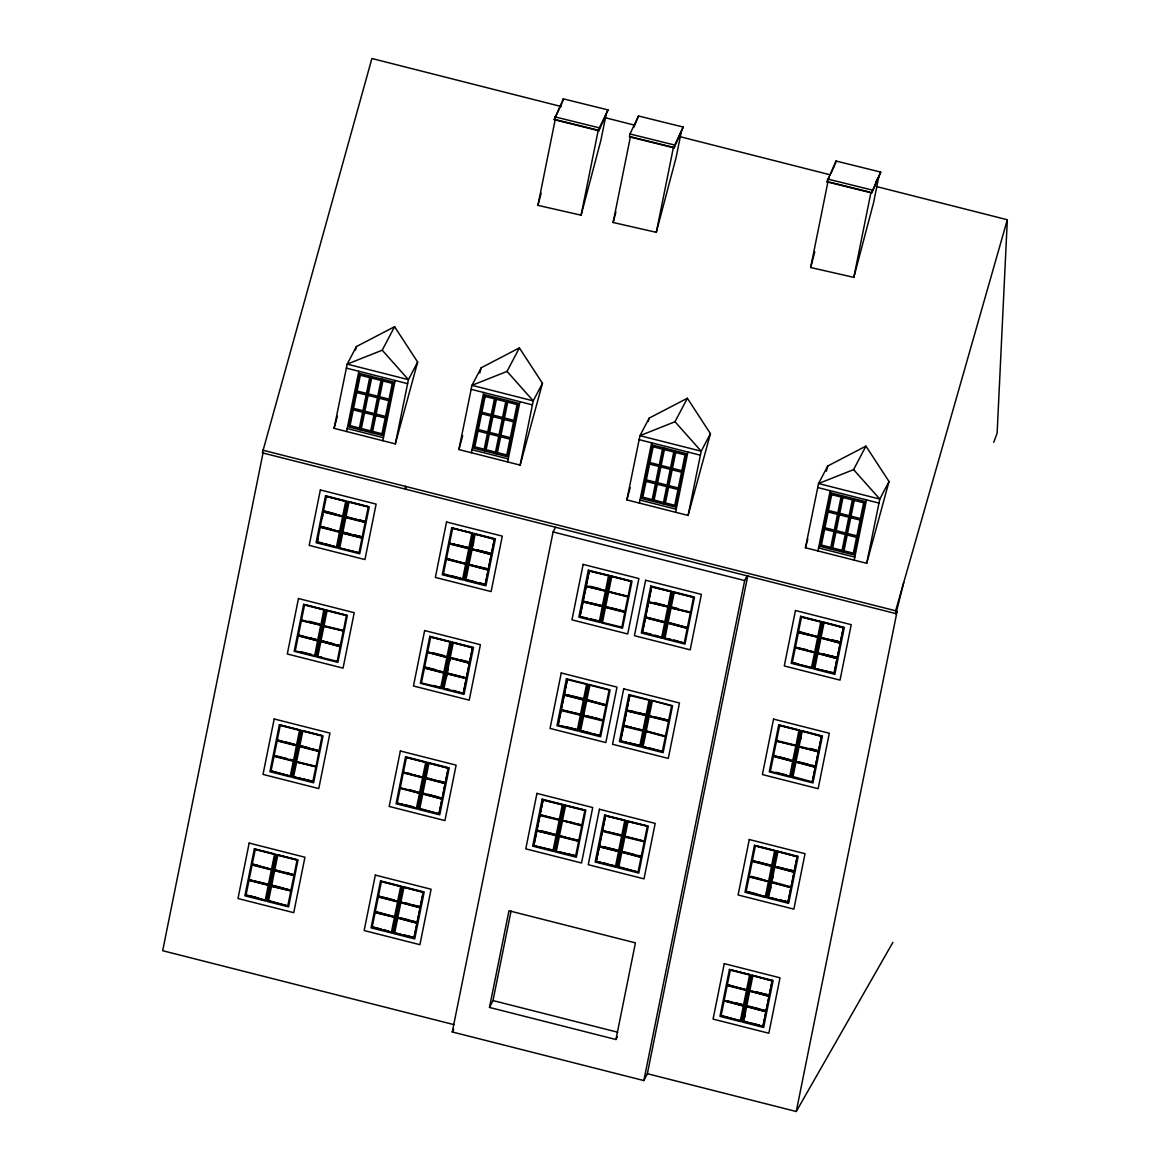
<?xml version="1.0" encoding="UTF-8"?>
<svg xmlns="http://www.w3.org/2000/svg" width="1170" height="1170" viewBox="0 0 1170 1170"><rect width="100%" height="100%" fill="white"/><g stroke="black" fill="none" stroke-linecap="round" stroke-linejoin="round"><path stroke-width="1.5" d="M876.345 186.513L1007.326 219.755L997.132 433.149L993.725 442.333M561.293 106.558L371.899 58.5L262.387 452.848L895.971 613.65L903.723 582.499M263.133 452.497L162.674 950.713L454.033 1024.657M245.949 895.401L249.005 880.44L268.296 885.339L265.224 900.286L246.212 894.889M249.049 879.957L252.12 865.01L271.411 869.895L268.339 884.856L249.049 879.957L256.332 881.229M252.164 864.528L255.236 849.566L274.526 854.466L271.455 869.412L252.427 864.001M270.972 771.293L274.029 756.332L293.319 761.231L290.248 776.193L271.235 770.781M293.451 760.573L274.072 755.849L277.144 740.903L296.434 745.787L293.626 760.237L290.116 759.345M277.188 740.42L280.259 725.458L299.549 730.358L296.478 745.305L277.451 739.908M314.628 655.58L295.249 650.856L298.321 635.91L317.596 640.794L314.803 655.244M298.365 635.427L301.436 620.466L320.712 625.365L317.64 640.312L298.628 634.915M317.143 542.28L320.214 527.319L339.49 532.218L336.433 547.165L317.143 542.28L318.064 538.478M320.258 526.836L323.329 511.89L342.605 516.774L339.534 531.736L320.522 526.324M323.373 511.407L326.445 496.446L345.72 501.345L342.649 516.292L323.637 510.895M322.174 518.12L322.832 514.829M268.471 901.119L271.542 886.158L290.833 891.057L287.761 906.004L268.749 900.607M274.701 870.246L277.773 855.285L297.063 860.184L293.992 875.131L274.965 869.734M313.048 781.384L293.509 777.012L296.741 761.714M315.988 766.292L296.61 761.568L299.681 746.621L318.971 751.506L316.163 765.955M299.725 746.138L302.796 731.177L322.086 736.076L319.015 751.023L299.988 745.626M337.15 661.299L317.787 656.575L320.858 641.628L340.134 646.513L337.326 660.962M320.902 641.145L323.973 626.184L343.249 631.083L340.177 646.03L321.165 640.634M339.68 547.999L342.752 533.037L362.027 537.937L358.956 552.898L339.68 547.999L359.044 552.723M345.911 517.125L348.967 502.164L368.257 507.063L365.186 522.01L346.174 516.613M271.849 885.163L290.877 890.575L293.948 875.613L274.658 870.729L271.455 886.333L291.008 890.706M312.785 781.911L315.856 766.95L296.566 762.05L316.032 766.599M362.071 537.454L365.142 522.493L345.867 517.608L342.795 532.555L362.334 536.942M372.118 927.415L375.175 912.454L394.466 917.353L391.394 932.314L372.382 926.903M378.334 896.542L381.405 881.58L400.696 886.48L397.624 901.441L378.597 896.03M397.142 803.307L400.213 788.361L419.489 793.245L416.418 808.207L397.142 803.307L402.655 804.126M419.62 792.602L400.242 787.878L406.429 757.473L425.719 762.372L422.648 777.333L403.358 772.434L410.641 773.706M440.797 687.609L421.419 682.885L424.491 667.924L443.766 672.823L440.71 687.77L433.953 685.474M447.013 656.721L427.65 651.997L430.721 637.05L449.997 641.935L446.925 656.896M446.428 558.865L449.499 543.904L468.775 548.803L465.704 563.75L446.691 558.353M458.567 545.132L469.082 547.809L449.543 543.421L452.615 528.46L472.066 533.023M554.2 119.676L563.297 98.85L608.02 109.921L598.923 130.748L554.2 119.676L561.936 103.34M375.482 911.459L394.509 916.87L397.581 901.924L378.29 897.024L375.087 912.629L394.641 917.017M462.603 579.194L465.66 564.232L446.384 559.348L443.313 574.294L462.603 579.194L443.576 573.783M468.819 548.321L471.89 533.359L452.79 528.123M606.075 114.616L600.883 140.341L581.095 215.192L537.922 205.35L555.223 119.545L598.236 130.192L608.02 109.921M403.679 934.845L414.195 937.521L394.656 933.133L397.712 918.187L417.003 923.071L414.019 937.857L394.743 932.958M417.31 922.077L397.756 917.704L400.827 902.743L420.118 907.642L417.134 922.428L397.844 917.529M408.154 903.532L400.871 902.26L420.249 906.984L423.233 892.198L403.942 887.299L400.871 902.26L420.425 906.648M422.779 793.596L425.851 778.635L445.141 783.534L442.158 798.32L423.043 793.084M425.982 777.977L445.273 782.876L448.256 768.09L428.966 763.191L425.895 778.152L445.141 783.534M443.956 688.603L447.028 673.642L466.303 678.541L463.335 693.327L443.956 688.603L449.485 689.422M450.187 657.73L453.258 642.769L472.534 647.653L469.55 662.439L450.187 657.73L457.455 658.988M478.384 582.616L485.404 584.4L465.85 580.013L468.921 565.066L488.197 569.951L485.228 584.737L465.938 579.852M488.504 568.956L468.965 564.583L472.036 549.622L491.312 554.521L488.329 569.307L469.053 564.408M491.619 553.527L472.08 549.139L475.152 534.178L494.427 539.077L491.444 553.863L472.168 548.964M446.209 678.234L446.867 674.944M447.993 669.357L446.94 673.818L466.303 678.541M449.646 661.152L450.318 657.862L469.331 663.273L469.726 662.103M473.002 545.337L473.66 542.061M562.712 101.702L563.297 98.85M413.931 938.033L417.178 922.735M417.047 922.589L420.293 907.291M420.162 907.159L423.233 892.198M419.942 808.514L439.042 813.75L442.026 798.964L422.736 794.079L419.679 809.026L438.955 813.925L442.202 798.627M445.053 783.695L442.333 797.969M426.158 777.64L445.185 783.052L448.432 767.754M466.216 678.702L463.247 693.488L452.98 690.315M447.159 672.984L466.435 677.883L469.419 663.097L450.143 658.198L447.072 673.159L466.347 678.059L469.331 663.273M469.462 662.615L472.534 647.653M485.141 584.912L488.373 569.615M488.241 569.468L494.427 539.077M581.095 215.192L598.236 130.192M598.923 130.748L599.508 127.896L554.77 116.824M629.986 133.98L629.401 136.832L674.139 147.903L683.221 127.062L638.498 115.991L629.986 133.98L674.71 145.051L683.221 127.062M613.124 222.49L630.425 136.7L673.437 147.332L656.297 232.333L613.124 222.49L615.888 212.048M747.82 575.508L647.361 1073.709L643.851 1080.568L452.278 1031.955L553.103 531.955L555.516 527.246M638.498 115.991L634.052 127.018M489.484 1007.428L508.965 910.757L635.427 942.859L615.947 1039.516L489.484 1007.428L492.994 1000.569L511.041 911.064M674.139 147.903L674.71 145.051M553.278 850.107L533.739 845.72L537.118 829.779M540.101 814.993L536.854 830.29L556.394 834.663M559.333 819.57L540.057 814.671L543.026 799.9L562.317 804.784L559.245 819.746L539.97 814.846L543.202 799.549M577.571 729.67L558.017 725.298L561.395 709.342M564.379 694.556L561.132 709.854L580.686 714.241M567.231 679.638L586.594 684.362L583.523 699.309L564.247 694.424L567.494 679.112M599.289 621.431L579.91 616.707L583.157 601.409M602.579 605.65L583.026 601.278L586.272 585.98M605.504 590.558L586.141 585.834L589.387 570.536M539.926 815.329L536.942 830.115L556.218 835.014M561.088 710.336L558.105 725.122L577.395 730.021M567.318 679.463L564.335 694.249L583.611 699.134M579.998 616.546L582.982 601.76L602.272 606.645L599.464 621.094M586.228 585.658L589.212 570.887L608.488 575.772L605.68 590.221M681.291 131.757L676.099 157.497L656.297 232.333M553.015 850.619L556.086 835.658L536.811 830.773L533.827 845.559L553.103 850.444M556.13 835.175L559.202 820.228L539.838 815.505M577.307 730.182L580.378 715.236L561 710.512M580.422 714.753L583.479 699.792L564.203 694.892L561.22 709.678L580.51 714.577M602.316 606.162L605.373 591.216L586.097 586.316L583.113 601.102L602.404 606.001M578.931 840.382L559.392 836.009L562.448 821.047M582.046 824.952L562.492 820.565L565.563 805.618L585.029 810.167M600.108 735.389L580.554 731.016L583.625 716.055M586.784 700.143L589.856 685.181L609.131 690.081L606.06 705.027L587.047 699.631M621.826 627.149L602.448 622.425L605.519 607.479L624.809 612.363L622.001 626.813M605.563 606.996L608.634 592.035L627.91 596.934L624.853 611.881L605.826 606.484M628.041 596.276L608.678 591.552L611.749 576.605L631.025 581.49L628.217 595.939M575.552 856.338L578.623 841.376L559.348 836.491L556.276 851.438L575.816 855.826L568.81 854.042M578.667 840.894L581.739 825.947L562.624 820.711M581.783 825.464L584.854 810.503L565.563 805.618M599.844 735.901L602.916 720.954L583.537 716.23L583.932 715.06M602.959 720.471L606.016 705.51L586.74 700.625L583.669 715.572L603.223 719.959M615.756 865.961L596.203 861.573L599.449 846.276M618.871 850.517L599.318 846.144L602.696 830.188M605.68 815.402L602.433 830.7L621.987 835.087M629.518 742.862L640.034 745.524L620.495 741.151L623.742 725.853M643.149 730.095L623.61 725.707L626.842 710.409M646.264 714.651L626.71 710.278L629.782 695.316L626.798 710.102L646.089 715.002M661.752 637.284L642.389 632.56L645.635 617.263M664.867 621.855L645.591 616.956L648.56 602.17L667.851 607.069L664.779 622.016L645.504 617.131L648.867 601.175M668.158 606.075L670.966 591.625L651.675 586.74L648.604 601.687L667.982 606.411M602.389 831.183L599.406 845.969L618.696 850.868M623.566 726.19L620.583 740.976L639.858 745.875M642.476 632.4L645.46 617.614L664.735 622.498L661.664 637.46L654.922 635.164M648.692 601.512L651.675 586.74M615.493 866.473L618.564 851.511L599.274 846.627L596.29 861.412L615.581 866.297M618.608 851.029L621.679 836.082L602.301 831.358M621.723 835.599L624.78 820.638L605.504 815.753L602.521 830.524L621.811 835.424M639.771 746.036L642.842 731.089L623.478 726.365M646.001 715.162L649.072 700.216L629.694 695.492M618.74 867.292L621.811 852.345L641.101 857.23L638.03 872.191L619.003 866.78M625.233 835.906L624.838 837.077L644.202 841.8L641.145 856.747L621.855 851.862L624.926 836.901M662.571 751.242L643.032 746.87L646.089 731.908M646.132 731.425L649.204 716.479L668.494 721.363L665.423 736.325L646.396 730.914M656.531 717.254L668.801 720.369L649.248 715.996L652.319 701.035M684.289 643.003L664.926 638.279L667.997 623.332L687.273 628.217L684.201 643.178L673.949 639.99M668.026 622.849L671.097 607.888L690.388 612.787L687.316 627.734L668.304 622.338M690.695 611.793L693.503 597.343L674.212 592.459L671.141 607.405L690.519 612.129M647.493 826.02L627.954 821.632L624.97 836.418L644.246 841.318L647.317 826.356L628.041 821.472M662.308 751.754L665.379 736.808L646.279 731.572M668.538 720.881L671.609 705.934L652.494 700.698M643.851 1080.568L744.661 580.569L747.074 575.859M826.927 181.847L836.009 161.021L880.747 172.092L871.65 192.918L826.927 181.847L829.252 176.948M878.802 176.787L873.61 202.512L853.822 277.363L810.649 267.52L827.95 181.716M835.438 163.873L836.009 161.021M853.822 277.363L870.963 192.363M871.65 192.918L880.747 172.092M721.027 1015.969L724.098 1001.008L743.389 1005.907L740.317 1020.854L721.29 1015.458M743.696 1004.913L724.142 1000.525L727.213 985.564L746.489 990.463L743.301 1006.068L724.274 1000.672M727.257 985.096L730.329 970.135L749.604 975.019L746.533 989.981L727.521 984.57M746.05 891.862L749.122 876.9L768.412 881.8L765.341 896.746L746.314 891.35M768.544 881.142L749.166 876.418L752.237 861.471L771.513 866.356L768.719 880.805M752.281 860.988L755.352 846.027L774.628 850.926L771.556 865.873L752.544 860.462M789.706 776.149L770.343 771.425L773.414 756.463L792.69 761.363L789.882 775.812M773.443 755.995L776.514 741.034L795.805 745.933L792.733 760.88L773.721 755.469M792.236 662.849L795.307 647.887L814.583 652.787L811.512 667.734L792.236 662.849L797.75 663.668M795.351 647.405L798.408 632.458L817.698 637.343L814.627 652.304L795.351 647.405L806.13 649.569M798.452 631.976L801.523 617.014L820.813 621.913L817.742 636.86L798.715 631.449M743.564 1021.688L746.635 1006.726L765.926 1011.626L762.942 1026.412L743.827 1021.176M766.233 1010.631L746.679 1006.244L749.751 991.282L769.026 996.182L766.057 1010.968L746.767 1006.068M769.333 995.187L749.794 990.814L752.866 975.853L772.141 980.752L769.158 995.524L749.882 990.639M788.141 901.953L768.588 897.58L771.659 882.619L790.949 887.518L787.966 902.304L768.675 897.405M771.703 882.136L774.774 867.189L794.05 872.074L791.081 886.86L771.966 881.624M787.351 869.295L794.357 871.08L774.818 866.707L777.889 851.745L797.165 856.645L794.181 871.431L774.906 866.531M792.88 777.143L795.936 762.196L815.227 767.081L812.243 781.867L793.143 776.631M818.517 751.301L815.271 766.599L795.98 761.714L799.051 746.752L818.342 751.652L815.358 766.438L796.068 761.538M834.312 672.94L814.773 668.567L817.83 653.606L837.12 658.505L834.137 673.291L814.861 668.392M837.428 657.511L817.874 653.123L820.945 638.177L840.235 643.061L837.252 657.847L817.962 652.962M840.543 642.067L820.989 637.694L824.06 622.732L843.351 627.632L840.367 642.418L821.077 637.518M744.486 1017.885L745.158 1014.595M770.182 890.487L770.84 887.211M772.624 878.334L773.297 875.058M800.689 739.191L801.348 735.901M743.652 1021.512L762.942 1026.412L766.101 1011.275M765.97 1011.143L769.202 995.845M769.07 995.699L772.317 980.401M787.878 902.465L791.125 887.167M794.225 871.738L791.256 886.524M794.094 871.591L797.34 856.294M812.024 765.195L815.534 766.087L812.419 781.531M821.632 735.871L818.649 750.657M834.049 673.452L837.12 658.505M837.164 658.023L840.411 642.725M840.279 642.579L843.351 627.632M647.361 1073.709L796.258 1111.5L897.068 611.5L895.869 613.621L895.65 610.784L1007.326 219.755M334.079 428.337L347.183 364.119L356.411 346.554L394.582 326.693L417.661 362.086L395.328 443.883L334.079 428.337L337.413 416.154M346.569 431.511L358.854 371.27M360.067 429.77L370.963 376.345M371.358 432.637L382.254 379.197M382.839 440.71L395.124 380.484M395.328 443.883L408.432 379.665L417.661 362.086M458.889 449.558L471.978 385.325L481.221 367.76L519.378 347.899L542.471 383.307L520.138 465.104L458.889 449.558L462.691 435.635M471.378 452.731L483.663 392.491M484.863 450.991L495.758 397.551M496.153 453.858L507.049 400.418M507.648 461.931L519.933 401.69M520.138 465.104L533.227 400.871L542.471 383.307M626.857 499.897L639.961 435.679L649.189 418.099L687.36 398.253L710.439 433.646L688.106 515.443L626.857 499.897L630.191 487.714M639.346 503.071L651.631 442.83M652.845 501.33L663.741 447.891M664.136 504.197L675.031 450.757M675.616 512.27L687.901 452.029M688.106 515.443L701.21 451.21L710.439 433.646M805.443 547.765L818.547 483.546L827.775 465.982L865.946 446.121L889.024 481.513L866.692 563.311L805.443 547.765L807.827 539.063M817.932 550.938L830.217 490.698M831.431 549.198L842.327 495.758M842.722 552.064L853.617 498.625M854.202 560.137L866.487 499.912M866.692 563.311L879.796 499.078L889.024 481.513M537.922 205.35L541.14 193.167M810.649 267.52L814.788 251.857M355.461 350.035L356.411 346.554M479.788 372.981L481.221 367.76M648.238 421.58L649.189 418.099M826.356 471.203L827.775 465.982M830.788 173.672L834.663 165.496M875.423 182.929L877.661 178.22M326.445 496.446L345.72 501.345M323.329 511.89L342.781 516.438M320.39 526.983L339.666 531.867M349.157 501.828L368.433 506.712M346.042 517.257L365.318 522.156M304.726 604.685L324.002 609.585M336.433 547.165L326.167 543.991M301.743 619.471L301.348 620.641L320.887 625.014M298.496 635.559L317.596 640.794M365.449 521.498L345.998 516.95M361.939 538.112L342.664 533.213L343.059 532.043L350.064 533.827M327.249 610.404L346.539 615.303M321.019 624.37L323.827 609.921L304.551 605.022L301.48 619.983L320.843 624.707M324.28 625.189L323.885 626.359L343.424 630.732M321.033 641.277L340.046 646.688L340.441 645.518L336.945 644.626M280.434 725.122L299.725 730.007M317.787 656.575L321.56 656.955M277.319 740.551L296.61 745.451M274.204 755.995L293.495 760.88M343.556 630.089L346.364 615.639L327.073 610.755L324.017 625.701L343.38 630.425M302.971 730.841L322.262 735.725M299.856 746.27L319.147 751.169M255.411 849.23L274.701 854.115M293.509 777.012L300.778 778.269M252.296 864.659L271.586 869.559M249.181 880.103L268.471 884.988M319.015 751.023L312.258 748.741M277.948 854.948L297.238 859.833M274.833 870.378L294.123 875.277M449.543 543.421L455.057 544.24M449.675 543.567L468.951 548.452M446.56 558.997L465.835 563.896M290.877 890.575L287.63 889.171M475.152 534.178L494.34 539.253M472.212 549.286L491.224 554.682M430.721 637.05L449.997 641.935M469.097 564.715L488.109 570.126M427.781 652.143L446.794 657.555L447.189 656.385M453.258 642.769L472.446 647.829M444.073 671.829L443.679 672.984L424.403 668.099L424.798 666.929L435.313 669.591M406.429 757.473L425.719 762.372M403.489 772.58L422.779 777.465M400.389 788.01L419.489 793.245M428.966 763.191L448.168 768.266M422.911 793.728L441.938 799.139M381.405 881.58L400.696 886.48M378.466 896.673L397.756 901.573M403.942 887.299L423.145 892.374M401.003 902.406L420.03 907.803M397.888 917.836L416.915 923.247M391.394 932.314L384.652 930.018M394.656 933.133L400.169 933.952M579.91 616.707L587.194 617.979M608.663 575.435L589.124 571.048M611.925 576.254L631.2 581.154M605.563 590.865L586.009 586.492M608.809 591.698L628.085 596.583M602.448 606.309L582.894 601.921M605.694 607.128L624.985 612.027M564.247 694.424L569.775 695.243M586.916 700.274L605.928 705.685L606.323 704.515M670.966 591.625L651.588 586.901M562.317 804.784L542.938 800.061M674.212 592.459L693.503 597.343M668.026 606.718L648.472 602.345M559.114 820.389L559.509 819.234M452.278 1031.955L453.697 1029.22M562.492 820.565L573.285 822.729M665.043 621.504L664.648 622.674L645.372 617.775M556.262 835.321L536.723 830.934M668.172 622.981L687.185 628.392L687.58 627.222M559.392 836.009L564.905 836.828M559.523 836.14L578.799 841.04M626.71 710.278L633.994 711.535M664.926 638.279L670.439 639.112M623.61 725.707L630.879 726.979M620.495 741.151L626.009 741.97M690.563 612.436L671.01 608.064L671.404 606.894L678.424 608.678M646.132 715.309L626.579 710.921M649.379 716.128L668.67 721.027M643.032 746.87L653.811 749.019M596.203 861.573L606.996 863.738M624.955 820.302L605.416 815.914M618.564 851.511L599.186 846.787M621.987 851.994L641.014 857.405L641.409 856.235L637.899 855.343M801.523 617.014L820.813 621.913M795.483 647.551L814.759 652.436M824.236 622.396L843.263 627.793M817.874 637.006L798.32 632.619M821.121 637.825L840.148 643.237M615.947 1039.516L617.351 1036.781M779.805 725.254L799.095 730.153M818.005 653.269L837.033 658.666M776.821 740.04L776.427 741.21L795.98 745.582M773.589 756.127L792.69 761.363M802.342 730.972L821.369 736.383M796.112 744.924L798.92 730.49L779.63 725.59L776.558 740.551L795.936 745.275M799.359 745.758L798.964 746.928L818.254 751.813M796.112 761.845L815.139 767.257M755.528 845.691L774.803 850.575M752.412 861.12L771.703 866.019M749.297 876.564L768.588 881.449M778.065 851.409L797.077 856.806M774.949 866.838L793.962 872.25M771.834 882.282L790.861 887.679M730.504 969.784L749.78 974.683M768.588 897.58L775.871 898.838M727.389 985.228L746.665 990.127M724.142 1000.525L731.425 1001.798M753.041 975.502L772.054 980.913M749.926 990.946L768.939 996.357M746.811 1006.39L765.838 1011.787M382.224 350.196L408.432 379.665L347.183 364.119L382.224 350.196L394.582 326.693M507.034 371.402L533.227 400.871L471.978 385.325L507.034 371.402L519.378 347.899M675.002 421.741L701.21 451.21L639.961 435.679L675.002 421.741L687.36 398.253M853.588 469.623L879.796 499.078L818.547 483.546L853.588 469.623L865.946 446.121M796.258 1111.5L892.9 942.333M827.497 178.995L872.235 190.066M829.662 182.14L869.237 191.939M605.548 117.79L633.862 124.985M679.887 136.656L830.334 174.842M471.174 389.317L532.423 404.864M639.142 439.657L700.391 455.203M346.364 368.111L407.613 383.643M817.728 487.524L878.977 503.071M471.993 449.719L508.263 458.918M639.961 500.058L676.231 509.257M818.547 547.926L854.817 557.125M347.183 428.498L383.453 437.712M262.606 450.128L895.869 610.842L895.971 613.65M553.103 531.955L744.661 580.569M325.392 511.334L335.907 514.01M360.199 520.167L363.695 521.059M477.594 549.958L488.124 552.635M831.782 639.844L838.788 641.628M323.461 511.231L342.737 516.131M449.631 543.246L468.907 548.145M798.54 631.8L817.83 636.699M589.914 586.214L600.429 588.876M654.132 602.506L664.648 605.183M324.031 527.217L331.037 529.001M353.574 534.719L360.579 536.489M823.402 653.942L833.918 656.619M320.346 526.675L339.622 531.56M342.883 532.394L362.159 537.279M446.516 558.69L465.792 563.589M795.439 647.229L814.715 652.129M612.846 608.254L623.361 610.93M605.65 606.821L624.941 611.72M668.128 622.674L687.404 627.573M317.406 541.769L322.671 543.099M450.596 575.567L461.112 578.229M467.868 579.954L474.874 581.724M317.231 542.105L336.521 547.004M792.324 662.673L811.6 667.573M590.689 618.871L597.709 620.641M644.407 632.502L651.412 634.272M308.748 621.255L319.264 623.917M433.163 652.831L443.693 655.492M460.965 659.88L467.971 661.664M809.874 748.42L816.894 750.204M573.271 696.135L583.786 698.797L583.391 699.967L564.115 695.068M637.504 712.428L644.509 714.212M586.872 699.967L606.148 704.866M649.335 715.821L668.626 720.72M309.143 637.577L316.163 639.361M322.92 641.072L333.435 643.749M778.971 756.814L789.487 759.476M797.998 761.641L808.529 764.303M298.452 635.251L317.728 640.151M320.989 640.97L340.265 645.869M424.622 667.266L443.898 672.165M773.545 755.82L792.821 760.705M587.442 715.952L597.958 718.614M583.757 715.411L603.047 720.296M646.22 731.265L665.511 736.149M300.778 651.675L311.293 654.352M775.856 772.244L786.372 774.92M565.3 726.555L575.816 729.232M582.572 730.943L589.592 732.727M580.642 730.841L599.932 735.74M643.12 746.694L662.395 751.593M284.471 741.678L294.986 744.354M301.743 746.065L308.763 747.849M440.183 781.194L443.693 782.086M759.549 862.246L770.079 864.922M776.836 866.634L783.841 868.418M277.275 740.244L296.566 745.144M299.812 745.963L319.103 750.862M403.445 772.258L422.736 777.158M752.369 860.813L771.644 865.712M403.314 772.917L422.604 777.816L419.533 792.763L409.281 789.589M562.58 820.404L581.87 825.289M625.058 836.257L644.334 841.142M276.091 755.791L286.621 758.452M428.308 794.415L438.823 797.077M751.184 876.345L761.699 879.021M540.613 830.656L551.143 833.332M604.846 846.963L615.361 849.625M623.873 851.789L634.389 854.466M559.479 835.833L578.755 840.733M621.943 851.687L641.233 856.586M304.288 779.161L311.293 780.946M406.166 805.019L413.171 806.803M749.824 892.227L756.829 894.012M779.366 899.73L786.386 901.514M271.06 771.118L290.336 776.017M293.597 776.836L312.873 781.735M397.23 803.146L416.505 808.031M746.138 891.686L765.429 896.586M565.3 853.149L556.276 851.438L575.64 856.162M618.828 867.131L638.118 872.016M254.183 864.455L257.692 865.347M285.48 872.396L292.5 874.18M383.862 897.361L394.378 900.037M757.063 992.072L767.593 994.749M252.252 864.352L271.542 869.251M274.789 870.07L294.079 874.97M378.422 896.366L397.712 901.266M727.345 984.921L746.621 989.805M259.842 882.121L266.848 883.891M273.605 885.617L284.12 888.279M401.529 918.07L408.549 919.854M734.921 1002.675L741.941 1004.46M748.698 1006.171L759.213 1008.847M249.137 879.796L268.427 884.681M271.674 885.514L290.964 890.399M375.307 911.81L394.597 916.695M724.23 1000.35L743.52 1005.249M251.462 896.22L258.482 898.004M374.122 927.342L381.142 929.126M752.588 1023.399L759.608 1025.169M246.036 895.225L265.312 900.125M268.559 900.944L287.849 905.843M372.206 927.24L391.482 932.139M721.115 1015.794L740.405 1020.693M492.994 1000.569L617.702 1032.218M405.332 486.354L405.537 489.177M405.551 486.398L405.654 489.206M249.166 843.073L237.993 898.516L293.743 912.673L304.931 857.23L249.166 843.073M274.189 718.965L263.016 774.408L318.767 788.565L329.955 733.122L274.189 718.965M298.467 598.543L287.293 653.986L343.059 668.128L354.232 612.685L298.467 598.543M320.361 489.952L309.187 545.395L364.952 559.553L376.126 504.109L320.361 489.952M254.358 848.85L244.881 895.81L266.029 901.178L275.491 854.217L254.358 848.85M279.381 724.742L269.904 771.703L291.052 777.07L300.514 730.109L279.381 724.742M303.659 604.305L294.182 651.28L315.33 656.648L324.807 609.672L303.659 604.305M325.552 495.729L316.075 542.69L337.223 548.057L346.7 501.096L325.552 495.729M276.88 854.568L267.418 901.529L288.566 906.896L298.028 859.935L276.88 854.568M301.918 730.46L292.442 777.421L313.589 782.788L323.052 735.828L301.918 730.46M326.196 610.023L316.719 656.999L337.867 662.366L347.344 615.391L326.196 610.023M348.09 501.447L338.613 548.408L359.76 553.776L369.237 506.815L348.09 501.447M375.336 875.101L364.162 930.545L419.913 944.687L431.101 889.244L375.336 875.101M400.359 750.994L389.186 806.437L444.936 820.58L456.124 765.136L400.359 750.994M424.637 630.557L413.463 686L469.228 700.157L480.402 644.714L424.637 630.557M446.53 521.981L435.357 577.424L491.122 591.567L502.296 536.123L446.53 521.981M380.528 880.864L371.051 927.839L392.199 933.192L401.661 886.231L380.528 880.864M405.551 756.756L396.074 803.731L417.222 809.099L426.684 762.123L405.551 756.756M429.829 636.334L420.366 683.295L441.499 688.662L450.976 641.701L429.829 636.334M451.722 527.743L442.26 574.719L463.393 580.086L472.87 533.11L451.722 527.743M427.606 652.48L424.534 667.441L443.81 672.341L446.881 657.379L427.606 652.48M403.065 886.582L393.588 933.558L414.736 938.925L424.198 891.949L403.065 886.582M428.088 762.474L418.611 809.45L439.759 814.817L449.221 767.842L428.088 762.474M452.366 642.052L442.889 689.013L464.037 694.38L473.514 647.419L452.366 642.052M474.259 533.462L464.782 580.437L485.93 585.804L495.407 538.829L474.259 533.462M536.957 793.406L525.783 848.85L581.534 862.992L592.722 807.549L536.957 793.406M561.249 672.969L550.061 728.413L605.826 742.57L617 687.126L561.249 672.969M583.143 564.393L571.954 619.837L627.72 633.979L638.893 578.536L583.143 564.393M542.149 799.183L532.672 846.144L553.819 851.511L563.282 804.536L542.149 799.183M566.426 678.746L556.964 725.707L578.097 731.074L587.574 684.114L566.426 678.746M588.32 570.17L578.857 617.131L599.991 622.498L609.468 575.523L588.32 570.17M564.686 804.901L555.209 851.862L576.357 857.23L585.819 810.254L564.686 804.901M588.963 684.465L579.501 731.425L600.634 736.793L610.111 689.832L588.963 684.465M610.857 575.889L601.395 622.849L622.528 628.217L632.005 581.241L610.857 575.889M599.435 809.26L588.247 864.703L644.012 878.845L655.185 823.402L599.435 809.26M623.712 688.823L612.539 744.266L668.289 758.423L679.477 702.98L623.712 688.823M645.606 580.247L634.433 635.69L690.183 649.833L701.371 594.389L645.606 580.247M604.612 815.037L595.15 861.997L616.283 867.365L625.76 820.389L604.612 815.037M628.904 694.6L619.427 741.561L640.575 746.928L650.037 699.967L628.904 694.6M650.798 586.024L641.321 632.985L662.469 638.352L671.931 591.376L650.798 586.024M626.667 710.746L623.698 725.532L642.973 730.431L645.957 715.645L626.667 710.746M627.149 820.755L617.687 867.716L638.82 873.083L648.297 826.108L627.149 820.755M651.441 700.318L641.964 747.279L663.112 752.646L672.574 705.685L651.441 700.318M673.335 591.742L663.858 638.703L685.006 644.07L694.468 597.095L673.335 591.742M724.259 963.641L713.071 1019.085L768.836 1033.242L780.01 977.798L724.259 963.641M749.283 839.533L738.094 894.977L793.86 909.134L805.033 853.691L749.283 839.533M773.56 719.111L762.387 774.555L818.137 788.697L829.325 733.254L773.56 719.111M795.454 610.521L784.28 665.964L840.031 680.121L851.219 624.678L795.454 610.521M729.436 969.418L719.974 1016.379L741.107 1021.746L750.584 974.785L729.436 969.418M754.46 845.31L744.997 892.271L766.131 897.639L775.608 850.678L754.46 845.31M778.752 724.873L769.275 771.849L790.423 777.216L799.885 730.241L778.752 724.873M800.646 616.297L791.169 663.258L812.316 668.626L821.779 621.665L800.646 616.297M751.974 975.136L742.511 1022.097L763.644 1027.465L773.121 980.504L751.974 975.136M776.997 851.029L767.535 897.99L788.668 903.357L798.145 856.396L776.997 851.029M801.289 730.592L791.812 777.567L812.96 782.935L822.422 735.959L801.289 730.592M823.183 622.016L813.706 668.977L834.853 674.344L844.316 627.383L823.183 622.016M802.167 731.308L799.095 746.27L818.473 750.994L821.457 736.208L802.167 731.308M359.673 373.479L348.777 426.904L382.648 435.503L393.544 382.063L359.673 373.479M353.267 409.851L350.049 425.631L359.409 428.015L362.627 412.22L353.267 409.851M356.791 392.535L353.574 408.33L362.949 410.714L366.166 394.919L356.791 392.535M360.331 375.234L357.099 391.029L366.473 393.398L369.691 377.617L360.331 375.234M364.557 412.717L361.34 428.498L370.7 430.882L373.917 415.087L364.557 412.717M368.082 395.401L364.864 411.197L374.224 413.58L377.457 397.785L368.082 395.401M371.607 378.1L368.389 393.895L377.764 396.264L380.981 380.469L371.607 378.1M375.848 415.584L372.616 431.364L381.99 433.748L385.208 417.953L375.848 415.584M379.372 398.268L376.155 414.063L385.515 416.432L388.747 400.652L379.372 398.268M382.897 380.967L379.68 396.762L389.054 399.131L392.272 383.336L382.897 380.967M484.468 394.685L473.572 448.125L507.444 456.724L518.339 403.284L484.468 394.685M478.062 431.057L474.844 446.852L484.219 449.221L487.437 433.441L478.062 431.057M481.601 413.756L478.369 429.551L487.744 431.92L490.961 416.125L481.601 413.756M485.126 396.454L481.908 412.235L491.268 414.619L494.486 398.824L485.126 396.454M489.353 433.924L486.135 449.719L495.51 452.088L498.727 436.308L489.353 433.924M492.892 416.622L489.66 432.403L499.034 434.787L502.252 418.992L492.892 416.622M496.416 399.306L493.199 415.101L502.559 417.485L505.776 401.69L496.416 399.306M500.643 436.79L497.425 452.585L506.785 454.954L510.018 439.174L500.643 436.79M504.168 419.489L500.95 435.269L510.325 437.653L513.542 421.858L504.168 419.489M507.707 402.173L504.489 417.968L513.849 420.352L517.067 404.557L507.707 402.173M652.45 445.024L641.555 498.464L675.426 507.063L686.322 453.624L652.45 445.024M646.045 481.397L642.827 497.191L652.187 499.575L655.405 483.78L646.045 481.397M649.569 464.095L646.352 479.89L655.726 482.259L658.944 466.479L649.569 464.095M653.109 446.794L649.876 462.574L659.251 464.958L662.469 449.163L653.109 446.794M657.335 484.263L654.118 500.058L663.478 502.442L666.695 486.647L657.335 484.263M660.86 466.962L657.642 482.757L667.017 485.126L670.234 469.346L660.86 466.962M664.399 449.66L661.167 465.441L670.542 467.824L673.759 452.029L664.399 449.66M668.626 487.129L665.408 502.924L674.768 505.308L677.986 489.513L668.626 487.129M672.15 469.828L668.933 485.623L678.293 487.992L681.525 472.197L672.15 469.828M675.675 452.527L672.457 468.307L681.832 470.691L685.05 454.896L675.675 452.527M831.036 492.906L820.141 546.332L854.012 554.931L864.908 501.491L831.036 492.906M824.631 529.279L821.413 545.059L830.773 547.443L833.991 531.648L824.631 529.279M828.155 511.963L824.938 527.758L834.312 530.127L837.53 514.347L828.155 511.963M831.694 494.661L828.462 510.456L837.837 512.826L841.054 497.031L831.694 494.661M835.921 532.131L832.704 547.926L842.064 550.309L845.281 534.514L835.921 532.131M839.446 514.829L836.228 530.624L845.588 532.993L848.82 517.213L839.446 514.829M842.97 497.528L839.753 513.308L849.127 515.692L852.345 499.897L842.97 497.528M847.212 534.997L843.994 550.792L853.354 553.176L856.572 537.381L847.212 534.997M850.736 517.696L847.519 533.491L856.879 535.86L860.111 520.08L850.736 517.696M854.261 500.394L851.043 516.175L860.418 518.559L863.635 502.764L854.261 500.394"/></g></svg>
